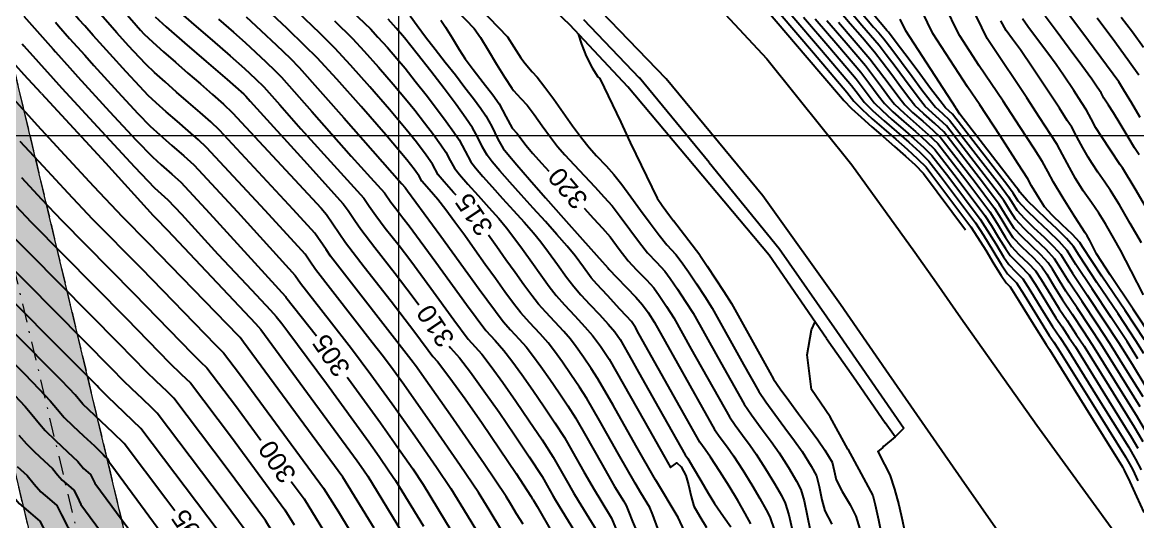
# Model space of a CAD drawing. Extents: x 61466 to 63015, y 108404 to 110397.
# Drawn here: x 62475 to 62549.1, y 109129.4 to 109162.6 of the extents above; entities that cross this region are included whole.
import ezdxf
from ezdxf.enums import TextEntityAlignment as Align

# ---------------------------------------------------------------- set-up
doc = ezdxf.new("R2010")
doc.units = 0
doc.header["$LTSCALE"] = 1.000015
doc.header["$MEASUREMENT"] = 0
for name, pattern in [('NASCOSTA', [9.525, 6.35, -3.175]), ('TRATTEGGIATA', [0.75, 0.5, -0.25]), ('TRATTOPUNTO2', [0.5, 0.25, -0.125, 0, -0.125])]:
    doc.linetypes.add(name, pattern=pattern)
for name, color, linetype in [('Bâti', 7, 'Continuous'), ('coordinate', 2, 'Continuous'), ('curve livello 5m', 7, 'Continuous'), ('LIN010TR', 2, 'NASCOSTA'), ('LIN025CO', 7, 'Continuous'), ('Strade', 7, 'Continuous'), ('TRATTCOLO-32', 255, 'Continuous')]:
    doc.layers.add(name, color=color, linetype=linetype)
doc.layers.add('Colori bordi', color=5, linetype='Continuous', plot=False)
doc.layers.add('no_plot', color=5, linetype='Continuous', plot=False)
doc.layers.add('LINCOLOVERDE-025', color=80, linetype='Continuous', lineweight=25)
doc.layers.add('LINE050', color=3, linetype='Continuous', lineweight=53)
doc.styles.add('ARIAL', font='arial.ttf')

# ---------------------------------------------------------------- blocks, each defined once
blk = doc.blocks.new('CONTORNO')
at = {"layer": 'Colori bordi', "lineweight": 0, "ltscale": 2, "flags": 128}
for points in [[(-22.578, 81.44), (16.586, -82.868), (15.866, -82.007), (19.27, -96.287), (18.407, -96.98), (19.153, -100.108)], [(28.44, -103.877), (26.165, -94.334), (26.165, -94.334), (25.446, -93.474), (-6.877, 42.135)]]:
    blk.add_lwpolyline(points, dxfattribs=at)

msp = doc.modelspace()

# ---------------------------------------------------------------- hatches: boundary and pattern name
at = {"layer": 'LINCOLOVERDE-025', "linetype": 'Continuous', "lineweight": 0}
h = msp.add_hatch(color=256, dxfattribs=at)
h.dxf.hatch_style = 1
h.paths.add_polyline_path([(62469.347, 109181.053), (62466.351, 109180.339), (62478.858, 109127.863), (62481.854, 109128.577)])
h.paths.add_polyline_path([(62466.351, 109180.339), (62463.354, 109179.625), (62475.862, 109127.149), (62478.858, 109127.863)])
h.paths.add_polyline_path([(62454.447, 109230.282), (62451.45, 109229.568), (62463.354, 109179.625), (62466.351, 109180.339)])
h.paths.add_polyline_path([(62457.443, 109230.996), (62454.447, 109230.282), (62466.351, 109180.339), (62469.347, 109181.053)])

# ---------------------------------------------------------------- linework, layer by layer
at = {"layer": 'Bâti', "linetype": 'Continuous'}
for p, q in [((62507.675, 109166.004), (62511.379, 109162.412)), ((62515.231, 109158.306), (62511.379, 109162.412)), ((62512.298, 109162.788), (62515.977, 109158.911)), ((62520.642, 109153.285), (62515.989, 109158.919)), ((62524.618, 109147.113), (62515.231, 109158.306)), ((62520.635, 109153.279), (62525.27, 109147.565)), ((62528.423, 109141.58), (62524.618, 109147.113)), ((62528.423, 109141.58), (62524.618, 109147.113)), ((62525.27, 109147.565), (62529.116, 109142.083)), ((62529.116, 109142.083), (62533.548, 109135.627)), ((62528.423, 109141.58), (62530.213, 109139.031)), ((62530.213, 109139.031), (62532.322, 109135.995)), ((62532.978, 109135.057), (62532.322, 109135.995)), ((62533.548, 109135.627), (62532.982, 109135.061))]:
    msp.add_line(p, q, dxfattribs=at)
at = {"layer": 'coordinate', "linetype": 'Continuous', "lineweight": 0}
for p, q in [((62500, 109249.448), (62500, 108959.046)), ((62447.744, 109155.071), (62587, 109155.071))]:
    msp.add_line(p, q, dxfattribs=at)
at = {"layer": 'curve livello 5m', "color": 2}
msp.add_line((62475.143, 109162.998), (62477.082, 109160.797), dxfattribs=at)
at = {"layer": 'curve livello 5m', "color": 2, "flags": 128}
for points in [[(62549.092, 109140.23), (62548.377, 109141.379), (62547.315, 109142.99), (62546.046, 109144.886), (62544.977, 109146.506), (62544.651, 109147.032), (62544.406, 109147.424), (62543.862, 109148.025), (62543.16, 109148.708), (62542.405, 109149.418), (62541.701, 109150.103), (62541.154, 109150.707), (62540.822, 109151.237), (62540.455, 109151.727), (62536.787, 109156.487), (62536.324, 109156.909), (62535.935, 109157.389), (62535.334, 109158.185), (62534.606, 109159.167), (62533.838, 109160.205), (62533.117, 109161.169), (62532.529, 109161.928), (62532.427, 109162.049), (62532.326, 109162.168), (62524.988, 109170.903)], [(62503.826, 109151.107), (62503.669, 109151.281), (62503.03, 109151.995), (62502.639, 109152.467), (62502.269, 109153.167), (62501.846, 109153.767), (62501.198, 109154.624), (62500.52, 109155.48), (62499.413, 109156.801), (62498.106, 109158.308), (62496.821, 109159.749), (62495.78, 109160.872), (62494.782, 109161.866), (62493.303, 109163.288)], [(62483.864, 109162.945), (62484.592, 109162.282), (62485.803, 109161.23), (62487.237, 109159.996), (62488.634, 109158.788), (62489.734, 109157.814), (62489.734, 109157.814), (62489.879, 109157.676), (62490.16, 109157.357), (62493.714, 109153.444), (62496.339, 109150.541), (62496.339, 109150.541), (62496.655, 109150.09), (62497.104, 109149.424), (62497.496, 109148.857), (62497.496, 109148.857), (62498.433, 109147.635), (62499.779, 109145.912), (62500.925, 109144.428), (62500.925, 109144.428), (62501.361, 109143.834)], [(62502.826, 109162.737), (62503.135, 109162.273), (62503.574, 109161.554), (62504.042, 109160.785), (62504.436, 109160.172), (62504.436, 109160.172), (62504.964, 109159.457), (62505.633, 109158.596), (62506.269, 109157.775), (62506.697, 109157.181), (62506.697, 109157.181), (62507.141, 109156.337), (62507.554, 109155.561), (62507.554, 109155.561), (62507.881, 109155.202), (62508.451, 109154.428), (62508.928, 109153.873), (62509.508, 109153.232), (62509.994, 109152.711)], [(62528.45, 109162.716), (62529.716, 109161.229), (62531.001, 109159.719), (62531.48, 109159.092), (62532.063, 109158.306), (62532.601, 109157.583), (62532.943, 109157.15), (62532.943, 109157.15), (62533.568, 109156.546), (62534.369, 109155.847), (62535.174, 109155.146), (62535.81, 109154.533), (62535.81, 109154.533), (62537.659, 109152.133), (62539.255, 109150.002), (62539.751, 109149.219), (62540.311, 109148.298), (62540.703, 109147.696), (62540.703, 109147.696), (62541.197, 109147.178), (62541.81, 109146.599), (62542.301, 109146.083), (62542.301, 109146.083), (62542.666, 109145.509), (62543.311, 109144.461), (62543.875, 109143.558), (62543.875, 109143.558), (62544.39, 109142.776), (62545.003, 109141.861), (62545.515, 109141.083), (62545.515, 109141.083), (62547.161, 109138.439), (62548.848, 109135.727), (62549.419, 109134.735)], [(62549.329, 109147.94), (62548.59, 109149.231), (62547.866, 109150.461), (62547.281, 109151.416), (62546.895, 109151.974), (62546.433, 109152.64), (62546.05, 109153.218), (62545.785, 109153.634), (62545.441, 109154.252), (62545.047, 109154.992), (62544.7, 109155.615), (62544.408, 109156.077), (62543.879, 109156.893), (62543.272, 109157.819), (62542.12, 109159.549), (62541.3, 109160.756), (62540.773, 109161.467), (62540.346, 109162.047), (62539.987, 109162.691)], [(62549.471, 109160.926), (62548.728, 109161.925), (62547.981, 109162.91)], [(62477.082, 109160.797), (62477.237, 109160.624)], [(62477.237, 109160.624), (62478.184, 109159.574)], [(62478.184, 109159.574), (62478.721, 109158.978), (62480.831, 109156.669), (62482.591, 109154.772), (62483.67, 109153.647), (62483.67, 109153.647), (62484.255, 109153.116), (62484.966, 109152.499), (62485.559, 109151.962), (62485.559, 109151.962), (62487.454, 109149.921), (62492.508, 109144.375), (62492.513, 109144.369), (62492.537, 109144.338), (62494.565, 109141.765)], [(62474.972, 109152.287), (62476.314, 109150.84), (62477.65, 109149.42), (62477.65, 109149.42), (62482.435, 109144.584), (62486.328, 109140.566), (62486.869, 109140.047), (62487.294, 109139.637), (62487.294, 109139.637), (62489.184, 109137.134), (62490.871, 109134.839)], [(62512.329, 109150.242), (62512.958, 109149.569), (62513.556, 109148.91), (62514.057, 109148.331), (62514.057, 109148.331), (62514.664, 109147.526), (62515.259, 109146.738), (62515.259, 109146.738), (62515.805, 109146.15), (62516.461, 109145.477), (62516.947, 109144.946), (62516.947, 109144.946), (62517.313, 109144.44), (62517.808, 109143.704), (62518.284, 109142.957), (62518.284, 109142.957), (62519.444, 109140.876), (62521.971, 109136.376), (62522.346, 109135.837), (62522.846, 109135.161), (62523.356, 109134.471), (62523.762, 109133.893), (62523.762, 109133.893), (62524.376, 109132.929), (62524.962, 109131.966), (62525.428, 109131.155), (62525.684, 109130.65), (62525.684, 109130.65), (62525.919, 109129.877), (62526.131, 109128.889)], [(62519, 109128.792), (62518.573, 109129.698), (62517.082, 109132.176), (62517.073, 109132.19), (62515.76, 109134.488), (62514.251, 109137.169), (62513.243, 109138.913), (62512.8, 109139.593), (62512.292, 109140.34), (62511.803, 109141.03), (62511.421, 109141.54), (62510.975, 109142.051), (62510.384, 109142.684), (62509.782, 109143.328), (62509.302, 109143.873), (62508.855, 109144.446), (62508.329, 109145.158), (62507.749, 109145.964), (62507.139, 109146.821), (62506.525, 109147.686), (62505.972, 109148.456)], [(62485.163, 109130.132), (62484.569, 109130.937), (62481.792, 109134.614), (62481.065, 109135.314), (62479.054, 109137.226), (62478.539, 109137.844), (62478.135, 109138.27), (62477.595, 109138.841), (62474.394, 109142.05)], [(62503.372, 109141.086), (62503.463, 109140.963), (62503.463, 109140.963), (62504.066, 109140.299), (62504.784, 109139.356), (62505.681, 109138.119), (62506.68, 109136.696), (62507.706, 109135.198), (62508.684, 109133.733), (62509.536, 109132.412), (62509.536, 109132.412), (62509.871, 109131.826), (62510.271, 109131.121), (62510.271, 109131.121), (62510.437, 109130.849), (62512.109, 109128.111)], [(62496.609, 109139.026), (62496.698, 109138.907), (62498.81, 109135.989), (62498.81, 109135.989), (62499.903, 109134.438), (62500.954, 109132.922), (62501.647, 109131.895), (62501.647, 109131.895), (62503.11, 109129.486), (62504.877, 109126.565)], [(62469.492, 109136.7), (62470.241, 109135.908), (62470.717, 109135.35), (62471.292, 109134.65), (62471.886, 109133.921), (62472.418, 109133.276), (62472.807, 109132.828), (62472.807, 109132.828), (62473.236, 109132.42), (62473.666, 109132.011), (62473.666, 109132.011), (62474.269, 109131.286), (62474.831, 109130.616), (62474.831, 109130.616), (62475.575, 109129.993), (62476.208, 109129.448), (62476.208, 109129.448), (62476.613, 109128.663), (62477.076, 109127.733), (62477.076, 109127.733), (62478.195, 109126.196), (62479.771, 109124.058), (62480.245, 109123.475), (62480.463, 109123.216)], [(62532.978, 109135.057), (62532.205, 109134.418), (62532.17, 109134.389), (62532.157, 109134.378), (62532.143, 109134.319), (62531.819, 109134.092), (62532.266, 109133.209), (62532.632, 109132.525), (62532.938, 109131.577), (62533.222, 109130.534), (62533.473, 109129.454), (62533.68, 109128.394)], [(62492.887, 109132.095), (62493.744, 109130.929), (62494.552, 109129.638), (62495.768, 109127.628)]]:
    msp.add_lwpolyline(points, dxfattribs=at)
at = {"layer": 'LIN010TR', "linetype": 'TRATTOPUNTO2', "lineweight": 0, "ltscale": 5, "flags": 128}
msp.add_lwpolyline([(62455.145, 109227.352), (62484.936, 109102.366)], dxfattribs=at)
at = {"layer": 'LIN025CO', "linetype": 'TRATTEGGIATA', "lineweight": 0, "ltscale": 2}
for p, q in [((62445.642, 109280.503), (62491.953, 109086.211)), ((62439.65, 109279.075), (62483.092, 109096.816))]:
    msp.add_line(p, q, dxfattribs=at)
at = {"layer": 'LINE050', "linetype": 'Continuous', "lineweight": 0, "flags": 128}
msp.add_lwpolyline([(62475.786, 109148.03, 0, 1.5, 0), (62476.829, 109143.653, 0, 0, 0), (62478.874, 109135.075, 0, 0, 0)], format="xyseb", dxfattribs=at)
at = {"layer": 'no_plot'}
for p, q in [((62475.143, 109161.021), (62477.082, 109158.869)), ((62476.306, 109157.867), (62475.143, 109159.131)), ((62520.001, 109147.133), (62518.264, 109149.403))]:
    msp.add_line(p, q, dxfattribs=at)
at = {"layer": 'no_plot', "flags": 128}
for points in [[(62524.918, 109170.173), (62531.55, 109162.277), (62531.885, 109161.885), (62532.224, 109161.486), (62532.754, 109160.801), (62533.405, 109159.932), (62534.097, 109158.995), (62534.754, 109158.109), (62535.297, 109157.39), (62535.648, 109156.957), (62536.117, 109156.528), (62536.592, 109156.096), (62539.896, 109151.808), (62540.508, 109150.99), (62540.809, 109150.508), (62541.064, 109150.105), (62541.555, 109149.562), (62542.188, 109148.947), (62542.866, 109148.309), (62543.497, 109147.696), (62543.985, 109147.156), (62544.316, 109146.627), (62544.757, 109145.917), (62545.715, 109144.464), (62546.852, 109142.764), (62547.804, 109141.32), (62548.705, 109139.872), (62549.63, 109138.387)], [(62490.181, 109169.722), (62498.14, 109162.151), (62498.645, 109161.606), (62499.268, 109160.907), (62499.902, 109160.176), (62500.439, 109159.535), (62501.12, 109158.687), (62501.835, 109157.772), (62502.535, 109156.857), (62503.169, 109156.008), (62503.687, 109155.291), (62504.04, 109154.773), (62504.432, 109154.027), (62504.802, 109153.333), (62505.115, 109152.932), (62505.606, 109152.359), (62506.226, 109151.663), (62506.922, 109150.89), (62507.645, 109150.091), (62508.343, 109149.312), (62508.965, 109148.603), (62509.461, 109148.01), (62509.97, 109147.333), (62510.568, 109146.495), (62511.156, 109145.672), (62511.638, 109145.036), (62512.114, 109144.491), (62512.712, 109143.845), (62513.345, 109143.172), (62513.925, 109142.545), (62514.363, 109142.037), (62514.726, 109141.513), (62515.5, 109140.155), (62515.95, 109139.353), (62517.318, 109136.917), (62519.038, 109133.856), (62519.208, 109133.619), (62519.599, 109132.98), (62520.077, 109132.156), (62520.563, 109131.317), (62520.977, 109130.634), (62521.593, 109129.757), (62522.067, 109129.07)], [(62549.434, 109137.722), (62548.319, 109139.514), (62547.232, 109141.261), (62546.39, 109142.538), (62545.384, 109144.042), (62544.536, 109145.327), (62544.536, 109145.327), (62543.981, 109146.222), (62543.564, 109146.888), (62543.564, 109146.888), (62543, 109147.498), (62542.271, 109148.193), (62541.541, 109148.889), (62540.974, 109149.503), (62540.974, 109149.503), (62540.616, 109150.068), (62540.195, 109150.743), (62540.195, 109150.743), (62539.337, 109151.889), (62536.396, 109155.705), (62535.68, 109156.358), (62534.972, 109157.005), (62534.972, 109157.005), (62534.659, 109157.392), (62534.174, 109158.032), (62533.589, 109158.823), (62532.971, 109159.658), (62532.391, 109160.434), (62531.918, 109161.045), (62531.918, 109161.045), (62531.342, 109161.721), (62530.775, 109162.387), (62524.848, 109169.443)], [(62549.239, 109137.057), (62547.933, 109139.155), (62546.66, 109141.202), (62545.928, 109142.312), (62545.052, 109143.62), (62544.316, 109144.737), (62544.316, 109144.737), (62543.896, 109145.411), (62543.415, 109146.192), (62543.143, 109146.619), (62543.143, 109146.619), (62542.651, 109147.152), (62542.015, 109147.758), (62541.379, 109148.366), (62540.884, 109148.901), (62540.884, 109148.901), (62540.423, 109149.628), (62539.882, 109150.496), (62539.882, 109150.496), (62538.777, 109151.971), (62536.201, 109155.315), (62535.607, 109155.874), (62534.881, 109156.501), (62534.295, 109157.054), (62534.295, 109157.054), (62533.945, 109157.491), (62533.396, 109158.223), (62532.754, 109159.092), (62532.124, 109159.938), (62531.612, 109160.603), (62531.612, 109160.603), (62530.8, 109161.557), (62530, 109162.497), (62524.779, 109168.713)], [(62479.176, 109166.338), (62482.597, 109162.4), (62482.884, 109162.069), (62483.106, 109161.827), (62483.694, 109161.271), (62484.404, 109160.633), (62485.196, 109159.94), (62486.03, 109159.218), (62486.865, 109158.495), (62487.663, 109157.797), (62488.381, 109157.152), (62488.982, 109156.586), (62494.879, 109150.236), (62495.105, 109149.989), (62495.223, 109149.817), (62496.499, 109147.96), (62497.738, 109146.344), (62499.517, 109144.068), (62501.031, 109142.107), (62501.471, 109141.507), (62501.977, 109140.809), (62502.295, 109140.381), (62502.595, 109140.05), (62503.409, 109138.982), (62504.425, 109137.58), (62505.558, 109135.968), (62506.721, 109134.269), (62507.828, 109132.609), (62508.794, 109131.112), (62508.911, 109130.907), (62508.937, 109130.863), (62509.203, 109130.428), (62510.251, 109128.619)], [(62502.961, 109166.09), (62507.24, 109161.629), (62507.666, 109160.954), (62508.123, 109160.221), (62508.427, 109159.844), (62508.886, 109159.303), (62509.205, 109158.952), (62509.718, 109158.29), (62510.309, 109157.48), (62510.938, 109156.598), (62511.565, 109155.719), (62512.15, 109154.918), (62512.654, 109154.271), (62513.159, 109153.711), (62513.787, 109153.048), (62514.309, 109152.472), (62514.832, 109151.811), (62515.437, 109151), (62516.082, 109150.118), (62516.723, 109149.242), (62517.317, 109148.449), (62517.82, 109147.817), (62518.427, 109147.173), (62518.78, 109146.699), (62519.255, 109146.018), (62519.793, 109145.217), (62520.338, 109144.38), (62520.832, 109143.595), (62522.92, 109139.849), (62523.927, 109138.056), (62524.386, 109137.389), (62524.997, 109136.555), (62525.665, 109135.657), (62526.297, 109134.797), (62526.798, 109134.076), (62527.396, 109133.115), (62527.756, 109132.459), (62527.944, 109131.753), (62528.116, 109130.874), (62528.308, 109130.137), (62528.777, 109129.263)], [(62502.128, 109165.213), (62505.033, 109162.183), (62505.446, 109161.579), (62505.96, 109160.74), (62506.517, 109159.806), (62507.059, 109158.914), (62507.529, 109158.205), (62507.647, 109158.064), (62508.129, 109157.534), (62508.543, 109157.077), (62509.01, 109156.463), (62509.553, 109155.706), (62510.093, 109154.952), (62510.553, 109154.35), (62511.042, 109153.789), (62511.661, 109153.12), (62512.348, 109152.395), (62513.039, 109151.666), (62513.671, 109150.984), (62514.183, 109150.401), (62514.732, 109149.695), (62515.373, 109148.822), (62516.008, 109147.957), (62516.54, 109147.278), (62517.136, 109146.647), (62517.687, 109146.059), (62518.047, 109145.571), (62518.537, 109144.857), (62519.07, 109144.049), (62519.558, 109143.276), (62521.182, 109140.363), (62522.949, 109137.216), (62523.437, 109136.515), (62524.088, 109135.634), (62524.752, 109134.737), (62525.28, 109133.985), (62525.892, 109133.016), (62526.426, 109132.116), (62526.72, 109131.555), (62526.937, 109130.801), (62527.132, 109129.836), (62527.328, 109128.858)], [(62479.176, 109162.35), (62478.797, 109162.786), (62477.715, 109164.045), (62477.237, 109164.587)], [(62508.292, 109129.254), (62507.85, 109129.951), (62507.474, 109130.572), (62507.163, 109131.085), (62507.163, 109131.085), (62505.689, 109133.269), (62503.455, 109136.495), (62501.13, 109139.794), (62501.13, 109139.794), (62501.119, 109139.809), (62501.113, 109139.816), (62500.984, 109139.983), (62495.502, 109147.062), (62495.204, 109147.496), (62494.456, 109148.585), (62493.023, 109150.158), (62488.126, 109155.43), (62487.547, 109155.973), (62486.847, 109156.598), (62486.073, 109157.271), (62485.277, 109157.96), (62484.507, 109158.63), (62483.814, 109159.249), (62483.247, 109159.782), (62483.247, 109159.782), (62482.808, 109160.244), (62482.091, 109161.024), (62481.311, 109161.887), (62481.311, 109161.887), (62479.176, 109164.345)], [(62549.244, 109156.277), (62548.687, 109157.214), (62548.167, 109158.086), (62547.821, 109158.645), (62547.821, 109158.645), (62545.817, 109161.356), (62543.583, 109164.381)], [(62485.379, 109163.356), (62486.417, 109162.454), (62487.645, 109161.397), (62488.842, 109160.362), (62489.784, 109159.528), (62490.514, 109158.847), (62491.059, 109158.315), (62492.125, 109157.105), (62493.514, 109155.522), (62495.926, 109152.867), (62497.707, 109150.898), (62498.071, 109150.371), (62498.492, 109149.755), (62499.128, 109148.926), (62500.042, 109147.757), (62500.819, 109146.75), (62502.146, 109144.941), (62503.674, 109142.834), (62504.63, 109141.545), (62505.094, 109141.036), (62505.537, 109140.547), (62506.159, 109139.73), (62506.936, 109138.658), (62507.802, 109137.425), (62508.692, 109136.127), (62509.539, 109134.857), (62510.277, 109133.712), (62510.634, 109133.095), (62511.167, 109132.147), (62511.632, 109131.335), (62511.937, 109130.835), (62513.17, 109128.815)], [(62517.232, 109128.968), (62516.884, 109129.879), (62516.684, 109130.372), (62516.684, 109130.372), (62516.104, 109131.335), (62515.712, 109131.976), (62514.612, 109133.903), (62513.347, 109136.15), (62512.501, 109137.612), (62512.501, 109137.612), (62512.016, 109138.362), (62511.457, 109139.193), (62510.886, 109140.017), (62510.363, 109140.746), (62509.95, 109141.292), (62509.95, 109141.292), (62509.407, 109141.903), (62508.712, 109142.645), (62508.134, 109143.291), (62508.134, 109143.291), (62507.642, 109143.92), (62507.068, 109144.69), (62506.436, 109145.564), (62505.767, 109146.503), (62505.082, 109147.468), (62504.403, 109148.42), (62503.753, 109149.322), (62503.152, 109150.134), (62502.622, 109150.818), (62502.622, 109150.818), (62502.042, 109151.477), (62501.558, 109152.035), (62501.558, 109152.035), (62501.383, 109152.364), (62501.039, 109152.841), (62500.56, 109153.453), (62500.56, 109153.453), (62499.169, 109155.113), (62497.525, 109157.008), (62495.909, 109158.821), (62494.6, 109160.233), (62494.6, 109160.233), (62493.796, 109161.033), (62492.606, 109162.177), (62491.246, 109163.458)], [(62524.574, 109163.264), (62527.005, 109160.408), (62529.472, 109157.509), (62529.562, 109157.391), (62530.076, 109156.868), (62530.711, 109156.28), (62531.427, 109155.649), (62532.183, 109154.996), (62532.942, 109154.341), (62533.663, 109153.707), (62534.306, 109153.113), (62534.833, 109152.58), (62534.833, 109152.58), (62534.864, 109152.54), (62537.655, 109148.811)], [(62525.35, 109163.154), (62527.547, 109160.572), (62529.778, 109157.951), (62530.238, 109157.342), (62530.782, 109156.794), (62531.462, 109156.173), (62532.225, 109155.507), (62533.017, 109154.825), (62533.784, 109154.156), (62534.472, 109153.529), (62535.028, 109152.971), (62535.423, 109152.459), (62538.002, 109149.014), (62538.449, 109148.323), (62538.988, 109147.446), (62539.537, 109146.541), (62540.016, 109145.769), (62540.342, 109145.288), (62540.617, 109145.01), (62541.168, 109144.144), (62542.142, 109142.563), (62542.992, 109141.199), (62543.226, 109140.847), (62545.616, 109137.006), (62548.067, 109133.066), (62548.187, 109132.85), (62548.561, 109132.072), (62549.01, 109131.085), (62549.484, 109130.023)], [(62549.521, 109141.497), (62548.24, 109143.441), (62546.708, 109145.73), (62545.419, 109147.686), (62545.419, 109147.686), (62545.248, 109147.96), (62544.734, 109148.516), (62544.072, 109149.147), (62543.411, 109149.777), (62542.9, 109150.331), (62542.9, 109150.331), (62542.555, 109150.862), (62542.032, 109151.731), (62542.032, 109151.731), (62541.783, 109152.186), (62541.13, 109153.218), (62539.948, 109155.041), (62538.593, 109157.108), (62538.593, 109157.108), (62537.785, 109158.312), (62535.48, 109161.856), (62535.125, 109162.572), (62534.735, 109163.418)], [(62550.094, 109141.556), (62548.785, 109143.534), (62547.255, 109145.817), (62546.342, 109147.215), (62546.342, 109147.215), (62545.903, 109148.095), (62545.721, 109148.409), (62545.589, 109148.599), (62544.907, 109149.667), (62544.131, 109150.918), (62543.495, 109151.978), (62543.495, 109151.978), (62543.115, 109152.674), (62542.755, 109153.329), (62542.755, 109153.329), (62542.222, 109154.171), (62541.258, 109155.658), (62540.153, 109157.345), (62540.153, 109157.345), (62538.565, 109159.71), (62537.279, 109161.687), (62536.857, 109162.521), (62536.372, 109163.569)], [(62549.457, 109144.485), (62548.654, 109146.071), (62547.93, 109147.45), (62547.93, 109147.45), (62547.466, 109148.282), (62546.937, 109149.194), (62546.501, 109149.912), (62546.501, 109149.912), (62546.006, 109150.628), (62545.467, 109151.404), (62545.467, 109151.404), (62544.958, 109152.225), (62544.557, 109152.951), (62544.098, 109153.807), (62543.728, 109154.472), (62543.728, 109154.472), (62543.315, 109155.124), (62542.569, 109156.276), (62541.712, 109157.582), (62541.712, 109157.582), (62539.346, 109161.107), (62539.079, 109161.517), (62538.725, 109162.239), (62538.281, 109163.153)], [(62477.237, 109162.592), (62477.447, 109162.347), (62478.166, 109161.521), (62479.176, 109160.4)], [(62488.054, 109162.798), (62489.051, 109161.936), (62489.835, 109161.241), (62490.51, 109160.617), (62491.211, 109159.957), (62491.825, 109159.367), (62492.239, 109158.954), (62494.25, 109156.673), (62496.869, 109153.688), (62496.869, 109153.688), (62498.138, 109152.291), (62499.076, 109151.254), (62499.489, 109150.653), (62499.824, 109150.216), (62500.304, 109149.601), (62500.714, 109149.071), (62502.484, 109146.658), (62504.522, 109143.847), (62505.798, 109142.127), (62506.416, 109141.448), (62507.008, 109140.795), (62507.534, 109140.104), (62508.192, 109139.197), (62508.925, 109138.154), (62509.677, 109137.055), (62510.394, 109135.981), (62511.018, 109135.012), (62511.538, 109134.114), (62512.315, 109132.732), (62512.992, 109131.549), (62513.436, 109130.82), (62514.148, 109129.655), (62514.517, 109128.744)], [(62489.886, 109162.955), (62490.878, 109162.038), (62491.908, 109161.067), (62492.811, 109160.2), (62493.419, 109159.594), (62496.374, 109156.241), (62500.224, 109151.854), (62500.444, 109151.611), (62500.485, 109151.551), (62500.608, 109151.393), (62502.822, 109148.374), (62505.37, 109144.859), (62506.966, 109142.709), (62507.447, 109142.171), (62508.027, 109141.553), (62508.479, 109141.044), (62508.91, 109140.478), (62509.447, 109139.736), (62510.047, 109138.883), (62510.663, 109137.984), (62511.249, 109137.105), (62511.76, 109136.312), (62512.442, 109135.132), (62513.464, 109133.318), (62514.352, 109131.762), (62514.936, 109130.806), (62515.126, 109130.495), (62515.306, 109130.043), (62515.543, 109129.442), (62516.583, 109126.993)], [(62495.767, 109162.699), (62496.96, 109161.511), (62497.733, 109160.678), (62498.687, 109159.607), (62499.658, 109158.488), (62500.479, 109157.508), (62501.091, 109156.744), (62501.728, 109155.923), (62502.327, 109155.131), (62502.824, 109154.451), (62503.154, 109153.97), (62503.446, 109153.416), (62503.721, 109152.9), (62504.062, 109152.473), (62504.616, 109151.84), (62505.296, 109151.086), (62506.009, 109150.296), (62506.668, 109149.554), (62507.181, 109148.946), (62507.672, 109148.304), (62508.244, 109147.515), (62508.854, 109146.658), (62509.457, 109145.811), (62510.01, 109145.051), (62510.47, 109144.454), (62511.019, 109143.832), (62511.707, 109143.095), (62512.382, 109142.372), (62512.892, 109141.788), (62513.414, 109141.069), (62513.984, 109140.213), (62516.312, 109136.127), (62517.666, 109133.717), (62518.06, 109133.016), (62518.493, 109133.337), (62518.764, 109133.054), (62519.092, 109132.476), (62519.269, 109131.864), (62519.428, 109131.09), (62519.609, 109130.442), (62520.012, 109129.767), (62520.463, 109129.025)], [(62523.397, 109129.285), (62523.022, 109129.966), (62522.527, 109130.817), (62521.953, 109131.769), (62521.339, 109132.757), (62520.726, 109133.711), (62520.726, 109133.711), (62520.363, 109134.213), (62520.015, 109134.696), (62520.015, 109134.696), (62515.968, 109141.903), (62515.735, 109142.32), (62515.467, 109142.719), (62515.139, 109143.069), (62514.693, 109143.54), (62514.693, 109143.54), (62513.871, 109144.434), (62513.172, 109145.204), (62512.806, 109145.618), (62512.806, 109145.618), (62512.282, 109146.333), (62511.74, 109147.074), (62511.74, 109147.074), (62511.195, 109147.728), (62510.519, 109148.503), (62509.757, 109149.358), (62508.953, 109150.249), (62508.152, 109151.134), (62507.4, 109151.971), (62506.741, 109152.717), (62506.221, 109153.329), (62505.884, 109153.765), (62505.884, 109153.765), (62505.591, 109154.292), (62505.244, 109154.991), (62504.926, 109155.576), (62504.926, 109155.576), (62504.482, 109156.228), (62503.831, 109157.129), (62503.033, 109158.196), (62502.154, 109159.346), (62501.255, 109160.496), (62500.399, 109161.563), (62500.399, 109161.563), (62499.849, 109162.206), (62499.32, 109162.79)], [(62500.786, 109163.024), (62501.245, 109162.385), (62501.807, 109161.636), (62502.44, 109160.814), (62503.109, 109159.954), (62503.781, 109159.094), (62504.421, 109158.27), (62504.995, 109157.519), (62505.47, 109156.876), (62505.811, 109156.379), (62506.194, 109155.674), (62506.612, 109154.833), (62506.966, 109154.198), (62507.256, 109153.835), (62507.858, 109153.127), (62508.714, 109152.139), (62509.766, 109150.937), (62510.956, 109149.586), (62512.229, 109148.153), (62513.525, 109146.703), (62513.931, 109146.261), (62513.978, 109146.198), (62514.491, 109145.638), (62515.137, 109144.973), (62515.761, 109144.33), (62516.207, 109143.833), (62516.571, 109143.317), (62517.009, 109142.639), (62517.706, 109141.389), (62520.993, 109135.536), (62521.366, 109135.008), (62521.846, 109134.362), (62522.244, 109133.802), (62522.858, 109132.843), (62523.463, 109131.861), (62524.002, 109130.952), (62524.416, 109130.215), (62524.648, 109129.745), (62524.978, 109128.839)], [(62526.125, 109163.045), (62528.089, 109160.736), (62530.083, 109158.393), (62530.538, 109157.789), (62530.914, 109157.294), (62531.498, 109156.712), (62532.238, 109156.045), (62533.058, 109155.336), (62533.879, 109154.626), (62534.627, 109153.954), (62535.224, 109153.362), (62535.982, 109152.378), (62538.315, 109149.261), (62538.837, 109148.448), (62539.459, 109147.427), (62540.039, 109146.48), (62540.433, 109145.89), (62541.038, 109145.279), (62541.542, 109144.485), (62542.434, 109143.038), (62543.213, 109141.789), (62543.506, 109141.346), (62543.798, 109140.906), (62546.002, 109137.364), (62548.262, 109133.731), (62548.53, 109133.262), (62548.75, 109132.856), (62549.096, 109132.135)], [(62526.9, 109162.935), (62528.631, 109160.9), (62530.389, 109158.835), (62531.046, 109157.961), (62531.59, 109157.246), (62532.109, 109156.728), (62532.767, 109156.137), (62533.495, 109155.507), (62534.225, 109154.875), (62534.889, 109154.278), (62535.419, 109153.752), (62536.541, 109152.296), (62538.629, 109149.508), (62539.095, 109148.78), (62539.652, 109147.867), (62540.171, 109147.02), (62540.523, 109146.492), (62540.992, 109146.019), (62541.459, 109145.547), (62541.917, 109144.827), (62542.726, 109143.512), (62543.433, 109142.378), (62543.903, 109141.67), (62544.37, 109140.965), (62546.388, 109137.722), (62548.458, 109134.396), (62548.927, 109133.573), (62549.312, 109132.862)], [(62527.675, 109162.826), (62529.174, 109161.064), (62530.695, 109159.277), (62531.237, 109158.563), (62531.856, 109157.727), (62532.267, 109157.198), (62532.828, 109156.646), (62533.546, 109156.01), (62534.319, 109155.344), (62535.042, 109154.703), (62535.614, 109154.143), (62537.1, 109152.215), (62538.942, 109149.755), (62539.353, 109149.113), (62539.845, 109148.307), (62540.302, 109147.56), (62540.613, 109147.094), (62541.248, 109146.454), (62541.88, 109145.815), (62542.291, 109145.168), (62543.019, 109143.987), (62543.654, 109142.968), (62544.059, 109142.354), (62544.54, 109141.635), (62544.943, 109141.024), (62546.775, 109138.08), (62548.653, 109135.061), (62549.092, 109134.299)], [(62529.225, 109162.606), (62530.258, 109161.393), (62531.306, 109160.161), (62531.877, 109159.415), (62532.572, 109158.478), (62533.212, 109157.618), (62533.619, 109157.102), (62534.139, 109156.599), (62534.806, 109156.018), (62535.476, 109155.434), (62536.005, 109154.924), (62538.218, 109152.052), (62539.568, 109150.249), (62539.988, 109149.587), (62540.462, 109148.808), (62540.794, 109148.298), (62541.39, 109147.673), (62542.129, 109146.974), (62542.722, 109146.351), (62543.04, 109145.85), (62543.603, 109144.936), (62544.095, 109144.147), (62544.721, 109143.198), (62545.465, 109142.086), (62546.087, 109141.143), (62547.547, 109138.797), (62549.044, 109136.392), (62549.746, 109135.171)], [(62549.478, 109140.588), (62548.949, 109141.438), (62547.777, 109143.215), (62546.377, 109145.308), (62545.198, 109147.096), (62545.198, 109147.096), (62544.827, 109147.692), (62544.343, 109148.236), (62543.725, 109148.85), (62543.039, 109149.498), (62542.352, 109150.147), (62541.732, 109150.762), (62541.245, 109151.309), (62541.245, 109151.309), (62541.135, 109151.484), (62541.014, 109151.645), (62537.277, 109156.495), (62537.033, 109156.871), (62537.004, 109156.914), (62533.68, 109162.025), (62533.306, 109162.793)], [(62549.98, 109149.716), (62548.918, 109151.52), (62548.061, 109152.919), (62548.061, 109152.919), (62547.912, 109153.134), (62547.279, 109154.087), (62546.686, 109154.998), (62546.311, 109155.592), (62546.311, 109155.592), (62545.993, 109156.174), (62545.673, 109156.758), (62545.673, 109156.758), (62545.356, 109157.253), (62544.832, 109158.055), (62544.832, 109158.055), (62544.154, 109159.074), (62543.671, 109159.785), (62543.671, 109159.785), (62543.122, 109160.535), (62542.429, 109161.459), (62541.795, 109162.306), (62541.425, 109162.825)], [(62549.178, 109153.786), (62548.876, 109154.246), (62548.876, 109154.246), (62548.437, 109154.969), (62547.921, 109155.837), (62547.475, 109156.571), (62547.475, 109156.571), (62547.133, 109157.095), (62546.837, 109157.55), (62546.837, 109157.55), (62546.645, 109157.902), (62546.392, 109158.292), (62546.042, 109158.813), (62545.379, 109159.724), (62544.529, 109160.861), (62543.657, 109162.021), (62542.927, 109163.003)], [(62549.151, 109159.086), (62548.541, 109159.951), (62547.555, 109161.297), (62546.38, 109162.874)], [(62506.859, 109128.822), (62506.02, 109130.21), (62505.324, 109131.355), (62505.324, 109131.355), (62504.111, 109133.153), (62502.271, 109135.809), (62500.357, 109138.526), (62499.649, 109139.503), (62499.006, 109140.37), (62499.006, 109140.37), (62498.254, 109141.323), (62494.506, 109146.164), (62494.13, 109146.714), (62493.806, 109147.182), (62493.806, 109147.182), (62491.167, 109150.079), (62487.27, 109154.274), (62486.723, 109154.785), (62486.052, 109155.379), (62485.32, 109156.013), (62484.59, 109156.646), (62483.925, 109157.234), (62483.388, 109157.737), (62483.388, 109157.737), (62482.832, 109158.317), (62481.924, 109159.296), (62480.836, 109160.487), (62479.738, 109161.704), (62479.738, 109161.704), (62479.176, 109162.35)], [(62511.936, 109161.818), (62512.145, 109161.131), (62512.474, 109160.336), (62512.862, 109159.568), (62513.247, 109158.962), (62513.367, 109158.86), (62514.761, 109155.948), (62515.127, 109155.173), (62515.393, 109154.608), (62515.756, 109153.841), (62517.171, 109150.914), (62517.506, 109150.418), (62517.999, 109149.747), (62518.264, 109149.403)], [(62473.448, 109160.973), (62475.143, 109159.131)], [(62475.021, 109161.156), (62475.143, 109161.021)], [(62479.176, 109160.4), (62479.778, 109159.732), (62481.377, 109157.982), (62482.711, 109156.544), (62483.529, 109155.692), (62484.166, 109155.106), (62484.965, 109154.411), (62485.767, 109153.713), (62486.414, 109153.118), (62489.31, 109150), (62493.157, 109145.779), (62493.509, 109145.267), (62495.396, 109142.83), (62496.893, 109140.932), (62498.173, 109139.205), (62499.583, 109137.258), (62499.583, 109137.258), (62501.087, 109135.124), (62502.532, 109133.038), (62503.485, 109131.625), (62504.565, 109129.848), (62505.868, 109127.694)], [(62477.082, 109158.869), (62477.663, 109158.224), (62480.284, 109155.355), (62482.471, 109152.999), (62483.811, 109151.602), (62484.255, 109151.205), (62484.703, 109150.806), (62485.598, 109149.842), (62488.009, 109147.197), (62489.907, 109145.183), (62491.516, 109143.471), (62491.884, 109143.046), (62492.259, 109142.579), (62492.666, 109142.054), (62495.222, 109138.608), (62498.037, 109134.721), (62498.719, 109133.753), (62499.375, 109132.806), (62499.808, 109132.165), (62501.656, 109129.124)], [(62498.386, 109128.984), (62496.317, 109132.37), (62489.726, 109141.339), (62489.494, 109141.646), (62489.376, 109141.76), (62483.402, 109147.925), (62481.7, 109149.646), (62479.779, 109151.688), (62477.852, 109153.767), (62476.042, 109155.744), (62474.479, 109157.48)], [(62476.306, 109157.867), (62480.546, 109153.259), (62483.724, 109149.759), (62483.886, 109149.596), (62484.682, 109148.774), (62490.52, 109142.573), (62490.86, 109142.181), (62493.727, 109138.282), (62497.264, 109133.453), (62497.673, 109132.87), (62497.969, 109132.435), (62500.201, 109128.761)], [(62474.878, 109154.703), (62476.412, 109153.027), (62478.046, 109151.264), (62479.675, 109149.533), (62482.918, 109146.255), (62487.852, 109141.163), (62488.394, 109140.641), (62489.455, 109139.236), (62495.031, 109131.649), (62496.018, 109130.071), (62497.505, 109127.613)], [(62474.581, 109150.417), (62475.625, 109149.306), (62481.951, 109142.914), (62484.804, 109139.969), (62485.583, 109139.222), (62486.193, 109138.632), (62488.914, 109135.031), (62492.457, 109130.208), (62493.085, 109129.205)], [(62493.188, 109123.513), (62491.343, 109126.381), (62491.343, 109126.381), (62490.847, 109127.189), (62490.277, 109128.134), (62489.884, 109128.767), (62489.884, 109128.767), (62488.373, 109130.825), (62483.993, 109136.623), (62483.642, 109136.971), (62483.01, 109137.572), (62482.312, 109138.237), (62481.757, 109138.774), (62481.757, 109138.774), (62480.983, 109139.573), (62471.575, 109149.08)], [(62491.619, 109128.772), (62491.171, 109129.488), (62491.171, 109129.488), (62488.643, 109132.928), (62485.093, 109137.627), (62484.655, 109138.057), (62483.915, 109138.76), (62483.281, 109139.371), (62483.281, 109139.371), (62481.467, 109141.243), (62473.6, 109149.193)], [(62492.699, 109121.671), (62491.669, 109123.236), (62489.076, 109127.264), (62489.076, 109127.264), (62488.598, 109128.047), (62488.102, 109128.722), (62482.892, 109135.618), (62480.713, 109137.715), (62480.303, 109138.105), (62480.198, 109138.231), (62480.116, 109138.318), (62480.006, 109138.434), (62476.857, 109141.583), (62469.55, 109148.966)], [(62520.001, 109147.133), (62520.502, 109146.398), (62521.062, 109145.555), (62521.61, 109144.706), (62522.107, 109143.913), (62524.658, 109139.336), (62524.905, 109138.896), (62525.344, 109138.253), (62525.921, 109137.458), (62526.571, 109136.581), (62527.231, 109135.694), (62527.834, 109134.866), (62528.316, 109134.168), (62528.792, 109133.364), (62528.929, 109132.795), (62529.066, 109132.209), (62529.464, 109131.426), (62529.986, 109130.537), (62530.364, 109129.783), (62530.632, 109128.923)], [(62529.844, 109134.247), (62528.661, 109136.387), (62527.433, 109138.192), (62527.144, 109140.504), (62527.433, 109142.165), (62527.663, 109142.686)], [(62472.646, 109141.792), (62475.184, 109139.247), (62476.154, 109138.223), (62476.879, 109137.457), (62477.366, 109136.87), (62477.804, 109136.346), (62478.381, 109135.778), (62479.101, 109135.113), (62479.822, 109134.448), (62480.401, 109133.877), (62480.53, 109133.723), (62480.683, 109133.593), (62480.779, 109133.403), (62480.903, 109133.232), (62485.721, 109126.698), (62486.208, 109126.109), (62486.785, 109125.429), (62487.193, 109124.929), (62487.873, 109123.933), (62489.193, 109121.941), (62490.896, 109119.347), (62492.699, 109116.577)], [(62474.173, 109138.175), (62475.22, 109137.07), (62475.664, 109136.541), (62476.174, 109135.915), (62476.555, 109135.467), (62477.228, 109134.814), (62478.042, 109134.066), (62478.717, 109133.411), (62479.105, 109132.946), (62479.564, 109132.557), (62479.853, 109131.986), (62480.226, 109131.473), (62484.234, 109126.038), (62484.809, 109125.336), (62485.53, 109124.485), (62486.214, 109123.677), (62486.68, 109123.099), (62487.122, 109122.45), (62487.983, 109121.152), (62489.093, 109119.461), (62490.282, 109117.633), (62491.692, 109115.418), (62492.699, 109113.841)], [(62474.807, 109135.174), (62475.306, 109134.587), (62475.843, 109134.065), (62476.494, 109133.468), (62477.034, 109132.944), (62477.368, 109132.542), (62477.681, 109132.169), (62478.094, 109131.823), (62478.445, 109131.521), (62478.67, 109131.085), (62478.928, 109130.568), (62479.549, 109129.714), (62482.746, 109125.378)], [(62529.839, 109134.256), (62529.844, 109134.247), (62530.725, 109132.601), (62531.498, 109131.154), (62531.661, 109130.549), (62531.883, 109129.546), (62532.124, 109128.355)], [(62474.702, 109133.093), (62475.35, 109132.478), (62475.819, 109131.914), (62476.256, 109131.393), (62476.835, 109130.908), (62477.327, 109130.485), (62477.641, 109129.874), (62478.002, 109129.151), (62478.872, 109127.955), (62481.259, 109124.718), (62481.842, 109123.998), (62482.557, 109123.143), (62483.335, 109122.225), (62484.107, 109121.315), (62484.802, 109120.484), (62485.35, 109119.803), (62485.478, 109119.625), (62485.618, 109119.431), (62487.982, 109115.771), (62490.366, 109112.031), (62490.521, 109111.821), (62491.696, 109110.116), (62492.5, 109108.978), (62492.699, 109108.656)]]:
    msp.add_lwpolyline(points, dxfattribs=at)
at = {"layer": 'Strade', "linetype": 'Continuous', "flags": 128}
for points in [[(62465.106, 109206.201), (62472.482, 109203.218), (62479.72, 109200.112), (62486.386, 109196.835), (62486.942, 109196.323), (62487.275, 109195.736), (62488.124, 109192.019), (62488.838, 109190.328), (62490.381, 109188.618), (62495.573, 109185.298), (62503.081, 109180.104), (62510.962, 109173.809), (62518.006, 109167.115), (62524.466, 109160.155), (62530.1, 109153.131), (62534.28, 109147.319), (62535.713, 109145.278), (62537.329, 109142.953), (62542.387, 109135.821), (62547.672, 109128.54), (62554.369, 109119.166), (62559.483, 109112.316), (62561.502, 109109.789)], [(62556.907, 109105.137), (62553.964, 109109.031), (62549.12, 109115.44), (62542.669, 109124.677), (62537.389, 109132.236), (62532.362, 109139.494), (62529.353, 109143.847), (62524.187, 109151.057), (62517.766, 109158.837), (62510.975, 109165.89), (62503.339, 109172.731), (62495.918, 109178.437), (62487.456, 109184.011), (62478.832, 109188.69), (62469.806, 109192.778), (62462.179, 109195.627), (62454.459, 109197.998), (62447.181, 109199.809)]]:
    msp.add_lwpolyline(points, dxfattribs=at)

# ---------------------------------------------------------------- block references
at = {"layer": 'TRATTCOLO-32', "linetype": 'Continuous', "lineweight": 0}
msp.add_blockref('CONTORNO', (62466.351, 109180.339), dxfattribs=at)

# ---------------------------------------------------------------- texts
at = {"layer": 'coordinate', "color": 1, "style": 'ARIAL'}
for s, rotation, p in [('320', 130.15208, (62510.784, 109153.077)), ('315', 123.9617, (62504.722, 109151.374)), ('310', 123.9617, (62502.159, 109143.977)), ('305', 123.9617, (62495.246, 109142.014)), ('300', 123.9617, (62491.654, 109134.958)), ('295', 123.9617, (62485.881, 109130.375))]:
    msp.add_text(s, height=1.25, rotation=rotation, dxfattribs=at).set_placement(p, align=Align.RIGHT)

doc.saveas('drawing.dxf')
